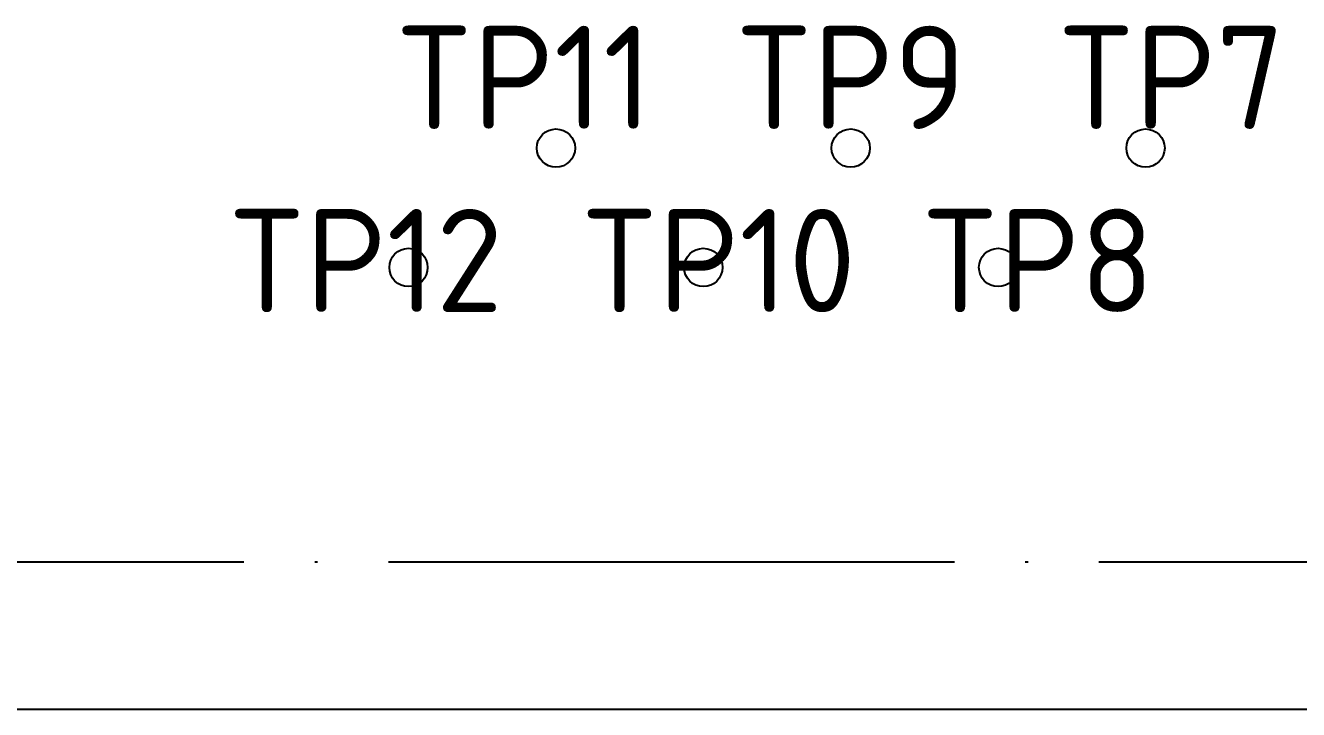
# Model space of a CAD drawing. Extents: x -34 to 51106, y -14166 to 1700.
# Drawn here: x 1144.15 to 1187.34, y 18.04 to 41.25 of the extents above; entities that cross this region are included whole.
import ezdxf
from ezdxf.enums import TextEntityAlignment as Align

# ---------------------------------------------------------------- set-up
doc = ezdxf.new("R2010")
doc.units = 0
doc.linetypes.add('ACAD_ISO04W100', pattern=[30, 24, -3, 0, -3])
doc.layers.get('0').update_dxf_attribs({"linetype": 'CONTINUOUS'})
doc.layers.add('РАЗМЕРЫ', color=2, linetype='CONTINUOUS')
doc.layers.add('ТЕКСТ', color=4, linetype='CONTINUOUS')
doc.styles.add('GOST_TYPE_B', font='GOST_B.TTF', dxfattribs={"height": 3.5})

msp = doc.modelspace()

# ---------------------------------------------------------------- linework, layer by layer
at = {"linetype": 'CONTINUOUS'}
msp.add_line((1321.7956, 18.0423), (1061.7956, 18.0423), dxfattribs=at)
for centre in [(1162.1456, 37.0923), (1172.1456, 37.0923), (1182.1456, 37.0923), (1157.1456, 33.0423), (1167.1456, 33.0423), (1177.1456, 33.0423)]:
    msp.add_circle(centre, 0.65, dxfattribs=at)
at = {"layer": 'РАЗМЕРЫ', "linetype": 'ACAD_ISO04W100', "ltscale": 0.8}
msp.add_line((1320.2644, 23.0423), (1064.6742, 23.0423), dxfattribs=at)

# ---------------------------------------------------------------- texts
at = {"layer": 'ТЕКСТ', "style": 'GOST_TYPE_B'}
for s, p in [('TP11', (1161.0595, 37.7423)), ('TP9', (1172.1456, 37.7423)), ('TP7', (1183.0146, 37.7423)), ('TP12', (1155.6886, 31.5267)), ('TP10', (1167.6539, 31.5267)), ('TP8', (1178.4881, 31.5267))]:
    msp.add_text(s, height=3.5, dxfattribs=at).set_placement(p, align=Align.CENTER)

doc.saveas('drawing.dxf')
